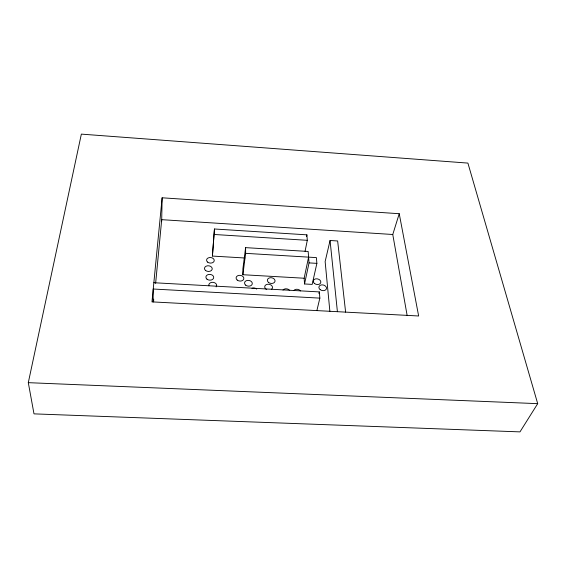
<?xml version="1.0" encoding="UTF-8"?>
<svg xmlns="http://www.w3.org/2000/svg" width="566" height="566" viewBox="0 0 566 566"><rect width="100%" height="100%" fill="white"/><g stroke="black" fill="none" stroke-linecap="round" stroke-linejoin="round"><path stroke-width="0.85" d="M153.103 301.968L153.23 289.021L319.854 298.126L319.323 291.907L153.846 282.724M153.641 301.749L153.669 299.152M161.671 221.419L162.131 197.796L399.235 213.715L418.642 315.984L151.978 301.876L162.131 197.796M244.944 258.004L212.42 256.065L214.45 228.989L306.885 234.84L307.303 240.309L305.053 251.304M212.42 256.065L214.45 228.989M155.622 283.396L161.706 219.672L392.769 234.494L407.138 315.432M242.878 274.722L245.63 253.342L316.387 257.608L316.882 263.36L312.177 284.394L304.543 283.962L309.036 262.893L308.159 251.453L245.602 247.639L242.871 269.034L242.878 274.722L304.14 278.231L308.597 257.134M306.546 236.538L306.885 234.84M28.3 382.666L81.355 134.121L467.905 163.093L537.7 403.657L519.977 431.879L33.995 413.866L28.3 382.666L537.7 403.657M345.614 312.121L337.647 240.975L330.063 240.5L325.139 261.549L329.879 311.392M318.927 293.577L319.323 291.907M316.868 310.635L319.854 298.126M392.769 234.494L399.235 213.715M309.036 262.893L316.882 263.36M214.273 234.487L307.303 240.309M330.063 240.5L337.407 311.682M304.14 278.231L304.543 283.962M245.602 247.639L245.63 253.342M293.818 290.542A3.905 2.901 11.7 0 1 300.504 290.91M283 290.061A3.912 2.915 10.8 0 1 289.707 290.429M266.742 289.573A3.905 2.901 9.4 0 1 265.376 285.292A3.905 2.901 9.4 0 1 271.029 285.045A3.905 2.901 9.4 0 1 271.418 289.368M251.99 288.335A3.934 2.943 8.2 0 1 256.709 289.063M208.904 285.788A3.955 2.95 4.9 0 1 213.354 282.356A3.955 2.95 4.9 0 1 216.12 286.905M314.533 283.538A3.849 2.809 12.9 0 0 320.766 282.604A3.849 2.809 12.9 0 0 315.814 278.84A3.849 2.809 12.9 0 0 314.533 283.538M320.2 289.665A3.87 2.844 13.5 0 0 326.455 288.71A3.87 2.844 13.5 0 0 321.453 284.903A3.87 2.844 13.5 0 0 320.2 289.665M268.56 282.469A3.877 2.858 9.5 0 0 274.949 281.528A3.877 2.858 9.5 0 0 270.102 277.743A3.877 2.858 9.5 0 0 268.56 282.469M245.694 285.172A3.905 2.901 7.7 0 0 252.188 284.217A3.905 2.901 7.7 0 0 247.377 280.396A3.905 2.901 7.7 0 0 245.694 285.172M237.232 280.085A3.891 2.872 7.1 0 0 243.72 279.144A3.891 2.872 7.1 0 0 238.958 275.352A3.891 2.872 7.1 0 0 237.232 280.085M206.972 279.172A3.927 2.901 4.7 0 0 213.566 278.224A3.927 2.901 4.7 0 0 208.882 274.418A3.927 2.901 4.7 0 0 206.972 279.172M205.55 270.463A3.884 2.844 4.6 0 0 212.08 269.55A3.884 2.844 4.6 0 0 207.446 265.801A3.884 2.844 4.6 0 0 205.55 270.463M207.63 262.122A3.849 2.788 4.9 0 0 214.097 261.237A3.849 2.788 4.9 0 0 209.498 257.551A3.849 2.788 4.9 0 0 207.63 262.122"/></g></svg>
